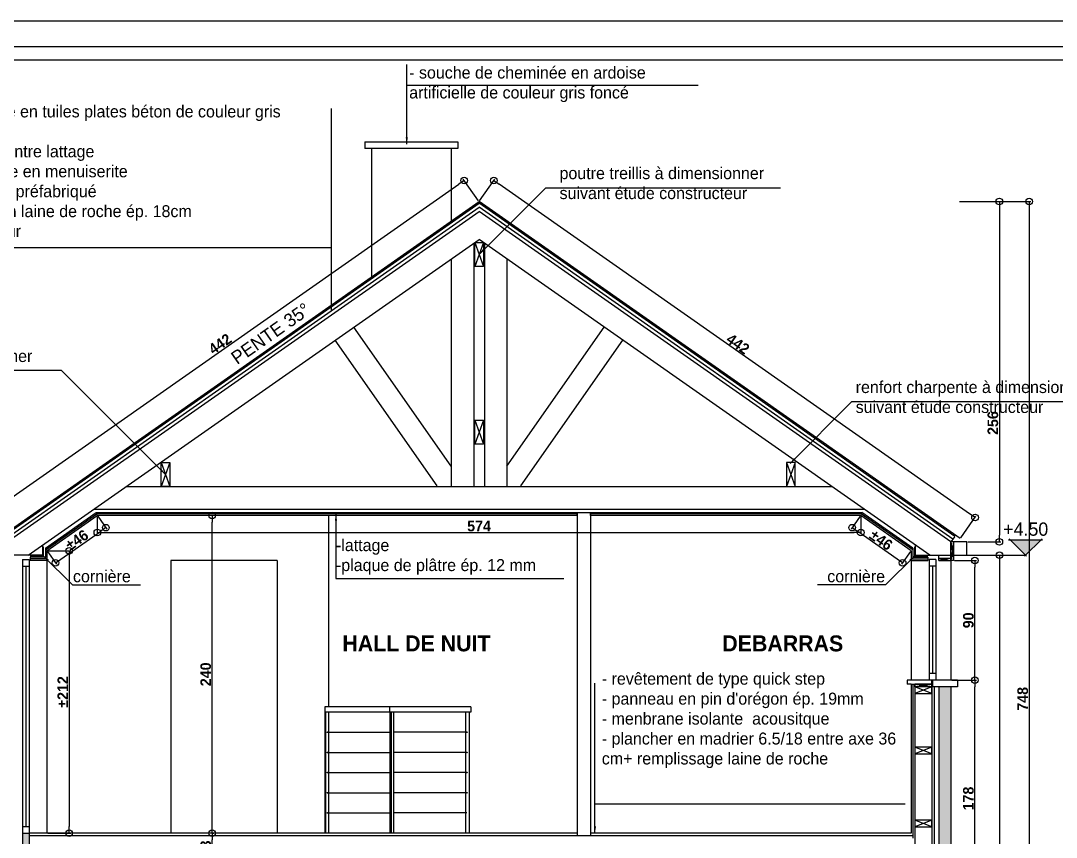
# Model space of a CAD drawing. Header units: millimetres. Extents: x -44462 to 306987, y -116160 to 12874.
# Drawn here: x -8213 to -7434, y -59129 to -58515 of the extents above; entities that cross this region are included whole.
import ezdxf
from ezdxf.enums import TextEntityAlignment as Align

# ---------------------------------------------------------------- set-up
doc = ezdxf.new("R2010")
doc.units = ezdxf.units.MM
doc.header["$PDMODE"] = 35
doc.header["$PDSIZE"] = 10
for name, color, linetype in [('BLANC', 7, 'Continuous'), ('chassis fen.portes', 1, 'Continuous'), ('COTES', 1, 'Continuous'), ('COULEUR 8', 8, 'Continuous'), ('CYAN', 4, 'Continuous'), ('JAUNE', 2, 'Continuous'), ('MAGENTA', 6, 'Continuous'), ('ROUGE', 1, 'Continuous'), ('TEXTE', 1, 'Continuous')]:
    doc.layers.add(name, color=color, linetype=linetype)
doc.styles.add('CENTURY GOTHIC', font='GOTHIC.TTF')
doc.styles.add('Century Gothic Gras', font='GOTHICB.TTF')
doc.styles.add('COMICS', font='comic.TTF', dxfattribs={"height": 10})
doc.dimstyles.new('1-50', dxfattribs={"dimtxt": 8, "dimasz": 5, "dimexe": 1.25, "dimexo": 0.625, "dimtad": 1, "dimdec": 0, "dimtxsty": 'Century Gothic Gras', "dimblk": 'ORIGIN', "dimcen": 5, "dimclrd": 8, "dimclre": 5, "dimclrt": 6, "dimadec": 0, "dimazin": 0, "dimtfac": 1, "dimtdec": 0, "dimtmove": 0, "dimatfit": 3, "dimfxl": 0, "dimarcsym": 0})

# ---------------------------------------------------------------- blocks, each defined once
blk = doc.blocks.new('_Origin')
at = {"color": 0, "linetype": 'Continuous', "lineweight": -2}
blk.add_line((0, 0), (-1, 0), dxfattribs=at)
blk.add_circle((0, 0), 0.5, dxfattribs=at)
blk = doc.blocks.new('*D517')
at = {"layer": 'COTES', "color": 5, "lineweight": -2}
for p, q in [((-7500.53, -58917.12), (-7475.34, -58917.12)), ((-7506.59, -59399.12), (-7475.34, -59399.12))]:
    blk.add_line(p, q, dxfattribs=at)
at = {"layer": 'COTES', "color": 8, "lineweight": -2}
blk.add_line((-7476.59, -58922.12), (-7476.59, -59394.12), dxfattribs=at)
at = {"layer": 'Defpoints', "color": 0}
for p in [(-7501.16, -58917.12), (-7543.16, -59399.12), (-7476.59, -59399.12)]:
    blk.add_point(p, dxfattribs=at)
at = {"layer": 'COTES', "color": 8, "lineweight": -2, "xscale": 5, "yscale": 5, "zscale": 5}
for p, rotation in [((-7476.59, -58917.12), 90), ((-7476.59, -59399.12), 270)]:
    blk.add_blockref('_Origin', p, dxfattribs=dict(at, rotation=rotation))
at = {"layer": 'COTES', "color": 6, "insert": (-7481.42, -59158.12), "char_height": 8, "attachment_point": 5, "rotation": 90, "style": 'Century Gothic Gras'}
blk.add_mtext('482', dxfattribs=at)
blk = doc.blocks.new('*D508')
at = {"layer": 'BLANC', "color": 5, "lineweight": -2}
for p, q in [((-8154.92, -58887.83), (-8148.18, -58897.45)), ((-8192.8, -58914.36), (-8186.06, -58923.98))]:
    blk.add_line(p, q, dxfattribs=at)
at = {"layer": 'BLANC', "color": 8, "lineweight": -2}
blk.add_line((-8182.69, -58920.09), (-8153, -58899.3), dxfattribs=at)
at = {"layer": 'Defpoints', "color": 0}
for p in [(-8155.28, -58887.32), (-8148.9, -58896.43), (-8193.16, -58913.85)]:
    blk.add_point(p, dxfattribs=at)
at = {"layer": 'BLANC', "color": 8, "lineweight": -2, "xscale": 5, "yscale": 5, "zscale": 5}
for p, rotation in [((-8148.9, -58896.43), 35.00000000000504), ((-8186.78, -58922.95), 215.000000000005)]:
    blk.add_blockref('_Origin', p, dxfattribs=dict(at, rotation=rotation))
at = {"layer": 'BLANC', "color": 6, "insert": (-8170.61, -58905.74), "char_height": 8, "attachment_point": 5, "rotation": 35, "style": 'Century Gothic Gras'}
blk.add_mtext('%%P46', dxfattribs=at)
blk = doc.blocks.new('*D518')
at = {"layer": 'BLANC', "color": 8, "lineweight": -2}
blk.add_line((-8237.18, -58885.96), (-7883.37, -58638.22), dxfattribs=at)
at = {"layer": 'BLANC', "color": 5, "lineweight": -2}
for p, q in [((-7868.52, -58650.71), (-7879.99, -58634.33)), ((-8230.52, -58904.19), (-8241.99, -58887.8))]:
    blk.add_line(p, q, dxfattribs=at)
at = {"layer": 'Defpoints', "color": 0}
for p in [(-7879.27, -58635.35), (-7868.16, -58651.22), (-8230.16, -58904.7)]:
    blk.add_point(p, dxfattribs=at)
at = {"layer": 'BLANC', "color": 8, "lineweight": -2, "xscale": 5, "yscale": 5, "zscale": 5}
for p, rotation in [((-7879.27, -58635.35), 35.00000000000061), ((-8241.27, -58888.83), 215.0000000000007)]:
    blk.add_blockref('_Origin', p, dxfattribs=dict(at, rotation=rotation))
at = {"layer": 'BLANC', "color": 6, "insert": (-8062.98, -58758.22), "char_height": 8, "attachment_point": 5, "rotation": 35, "style": 'Century Gothic Gras'}
blk.add_mtext('442', dxfattribs=at)
blk = doc.blocks.new('niveau_élévation_gauche')
blk.add_hatch(color=256).paths.add_polyline_path([(-55.55, 11.41), (-44.13, 0), (-32.72, 11.41)])
for p, q in [((-56.96, 11.41), (-31.3, 11.41)), ((-56.55, 12.41), (-43.43, -0.71)), ((-31.72, 12.41), (-44.84, -0.71)), ((0, 0), (-44.13, 0))]:
    blk.add_line(p, q)
at = {"style": 'COMICS'}
blk.add_attdef('NIVEAU', text='', height=10, dxfattribs=at).set_placement((-44.08, 14.6), align=Align.CENTER)
blk = doc.blocks.new('*D510')
at = {"layer": 'BLANC', "color": 5, "lineweight": -2}
for p, q in [((-7581.4, -58887.83), (-7588.13, -58897.45)), ((-7543.52, -58914.36), (-7550.25, -58923.97))]:
    blk.add_line(p, q, dxfattribs=at)
at = {"layer": 'BLANC', "color": 8, "lineweight": -2}
blk.add_line((-7553.63, -58920.08), (-7583.32, -58899.29), dxfattribs=at)
at = {"layer": 'Defpoints', "color": 0}
for p in [(-7581.04, -58887.32), (-7587.42, -58896.43), (-7543.16, -58913.85)]:
    blk.add_point(p, dxfattribs=at)
at = {"layer": 'BLANC', "color": 8, "lineweight": -2, "xscale": 5, "yscale": 5, "zscale": 5}
for p, rotation in [((-7587.42, -58896.43), 145.0000000000034), ((-7549.53, -58922.95), 325.0000000000034)]:
    blk.add_blockref('_Origin', p, dxfattribs=dict(at, rotation=rotation))
at = {"layer": 'BLANC', "color": 6, "insert": (-7565.71, -58905.73), "char_height": 8, "attachment_point": 5, "rotation": 325, "style": 'Century Gothic Gras'}
blk.add_mtext('%%P46', dxfattribs=at)
blk = doc.blocks.new('*D519')
at = {"layer": 'COTES', "color": 5, "lineweight": -2}
for p, q in [((-7510.53, -58921.12), (-7493.93, -58921.12)), ((-7512.53, -59011.12), (-7493.93, -59011.12))]:
    blk.add_line(p, q, dxfattribs=at)
at = {"layer": 'COTES', "color": 8, "lineweight": -2}
blk.add_line((-7495.18, -59006.12), (-7495.18, -58926.12), dxfattribs=at)
at = {"layer": 'Defpoints', "color": 0}
for p in [(-7511.16, -58921.12), (-7495.18, -58921.12), (-7513.16, -59011.12)]:
    blk.add_point(p, dxfattribs=at)
at = {"layer": 'COTES', "color": 8, "lineweight": -2, "xscale": 5, "yscale": 5, "zscale": 5}
for p, rotation in [((-7495.18, -58921.12), 90), ((-7495.18, -59011.12), 270)]:
    blk.add_blockref('_Origin', p, dxfattribs=dict(at, rotation=rotation))
at = {"layer": 'COTES', "color": 6, "insert": (-7500.01, -58966.12), "char_height": 8, "attachment_point": 5, "rotation": 90, "style": 'Century Gothic Gras'}
blk.add_mtext('90', dxfattribs=at)
blk = doc.blocks.new('*D520')
at = {"layer": 'BLANC', "color": 5, "lineweight": -2}
for p, q in [((-7867.8, -58650.71), (-7856.33, -58634.33)), ((-7505.8, -58904.19), (-7494.33, -58887.8))]:
    blk.add_line(p, q, dxfattribs=at)
at = {"layer": 'BLANC', "color": 8, "lineweight": -2}
blk.add_line((-7499.14, -58885.96), (-7852.95, -58638.22), dxfattribs=at)
at = {"layer": 'Defpoints', "color": 0}
for p in [(-7857.05, -58635.35), (-7868.16, -58651.22), (-7506.16, -58904.7)]:
    blk.add_point(p, dxfattribs=at)
at = {"layer": 'BLANC', "color": 8, "lineweight": -2, "xscale": 5, "yscale": 5, "zscale": 5}
for p, rotation in [((-7857.05, -58635.35), 144.9999999999991), ((-7495.05, -58888.83), 324.9999999999991)]:
    blk.add_blockref('_Origin', p, dxfattribs=dict(at, rotation=rotation))
at = {"layer": 'BLANC', "color": 6, "insert": (-7673.34, -58758.22), "char_height": 8, "attachment_point": 5, "rotation": 325, "style": 'Century Gothic Gras'}
blk.add_mtext('442', dxfattribs=at)
blk = doc.blocks.new('*D521')
at = {"layer": 'COULEUR 8', "color": 5, "lineweight": -2}
for p, q in [((-8192.53, -58913.85), (-8175.28, -58913.85)), ((-8192.53, -59126.12), (-8175.28, -59126.12))]:
    blk.add_line(p, q, dxfattribs=at)
at = {"layer": 'COULEUR 8', "color": 8, "lineweight": -2}
blk.add_line((-8176.53, -58918.85), (-8176.53, -59121.12), dxfattribs=at)
at = {"layer": 'Defpoints', "color": 0}
for p in [(-8193.16, -58913.85), (-8193.16, -59126.12), (-8176.53, -59126.12)]:
    blk.add_point(p, dxfattribs=at)
at = {"layer": 'COULEUR 8', "color": 8, "lineweight": -2, "xscale": 5, "yscale": 5, "zscale": 5}
for p, rotation in [((-8176.53, -58913.85), 90), ((-8176.53, -59126.12), 270)]:
    blk.add_blockref('_Origin', p, dxfattribs=dict(at, rotation=rotation))
at = {"layer": 'COULEUR 8', "color": 6, "insert": (-8181.25, -59019.98), "char_height": 8, "attachment_point": 5, "rotation": 90, "style": 'Century Gothic Gras'}
blk.add_mtext('%%P212', dxfattribs=at)
blk = doc.blocks.new('*D523')
at = {"layer": 'COULEUR 8', "color": 5, "lineweight": -2}
for p, q in [((-7507.53, -59011.12), (-7493.93, -59011.12)), ((-7512.53, -59189.12), (-7493.93, -59189.12))]:
    blk.add_line(p, q, dxfattribs=at)
at = {"layer": 'COULEUR 8', "color": 8, "lineweight": -2}
blk.add_line((-7495.18, -59184.12), (-7495.18, -59016.12), dxfattribs=at)
at = {"layer": 'Defpoints', "color": 0}
for p in [(-7508.16, -59011.12), (-7495.18, -59011.12), (-7513.16, -59189.12)]:
    blk.add_point(p, dxfattribs=at)
at = {"layer": 'COULEUR 8', "color": 8, "lineweight": -2, "xscale": 5, "yscale": 5, "zscale": 5}
for p, rotation in [((-7495.18, -59011.12), 90), ((-7495.18, -59189.12), 270)]:
    blk.add_blockref('_Origin', p, dxfattribs=dict(at, rotation=rotation))
at = {"layer": 'COULEUR 8', "color": 6, "insert": (-7500.01, -59100.12), "char_height": 8, "attachment_point": 5, "rotation": 90, "style": 'Century Gothic Gras'}
blk.add_mtext('178', dxfattribs=at)
blk = doc.blocks.new('*D511')
at = {"layer": 'COULEUR 8', "color": 5, "lineweight": -2}
for p, q in [((-8155.28, -58887.95), (-8155.28, -58901.35)), ((-7581.04, -58887.95), (-7581.04, -58901.35))]:
    blk.add_line(p, q, dxfattribs=at)
at = {"layer": 'COULEUR 8', "color": 8, "lineweight": -2}
blk.add_line((-8150.28, -58900.1), (-7586.04, -58900.1), dxfattribs=at)
at = {"layer": 'Defpoints', "color": 0}
for p in [(-8155.28, -58887.32), (-7581.04, -58887.32), (-7581.04, -58900.1)]:
    blk.add_point(p, dxfattribs=at)
at = {"layer": 'COULEUR 8', "color": 8, "lineweight": -2, "xscale": 5, "yscale": 5, "zscale": 5, "rotation": 180}
blk.add_blockref('_Origin', (-8155.28, -58900.1), dxfattribs=at)
at = {"layer": 'COULEUR 8', "color": 8, "lineweight": -2, "xscale": 5, "yscale": 5, "zscale": 5}
blk.add_blockref('_Origin', (-7581.04, -58900.1), dxfattribs=at)
at = {"layer": 'COULEUR 8', "color": 6, "insert": (-7868.16, -58895.27), "char_height": 8, "attachment_point": 5, "style": 'Century Gothic Gras'}
blk.add_mtext('574', dxfattribs=at)
blk = doc.blocks.new('*D512')
at = {"layer": 'COULEUR 8', "color": 5, "lineweight": -2}
for p, q in [((-8068.91, -59126.12), (-8067.66, -59126.12)), ((-8052.15, -59149.12), (-8070.16, -59149.12))]:
    blk.add_line(p, q, dxfattribs=at)
at = {"layer": 'COULEUR 8', "color": 8, "lineweight": -2}
blk.add_line((-8068.91, -59144.12), (-8068.91, -59131.12), dxfattribs=at)
at = {"layer": 'Defpoints', "color": 0}
for p in [(-8068.91, -59126.12), (-8068.91, -59126.12), (-8051.52, -59149.12)]:
    blk.add_point(p, dxfattribs=at)
at = {"layer": 'COULEUR 8', "color": 8, "lineweight": -2, "xscale": 5, "yscale": 5, "zscale": 5}
for p, rotation in [((-8068.91, -59126.12), 90), ((-8068.91, -59149.12), 270)]:
    blk.add_blockref('_Origin', p, dxfattribs=dict(at, rotation=rotation))
at = {"layer": 'COULEUR 8', "color": 6, "insert": (-8073.73, -59137.62), "char_height": 8, "attachment_point": 5, "rotation": 90, "style": 'Century Gothic Gras'}
blk.add_mtext('23', dxfattribs=at)
blk = doc.blocks.new('*D513')
at = {"layer": 'COULEUR 8', "color": 5, "lineweight": -2}
for p, q in [((-8068.91, -58887.32), (-8070.16, -58887.32)), ((-8068.91, -59126.12), (-8067.66, -59126.12))]:
    blk.add_line(p, q, dxfattribs=at)
at = {"layer": 'COULEUR 8', "color": 8, "lineweight": -2}
blk.add_line((-8068.91, -59121.12), (-8068.91, -58892.32), dxfattribs=at)
at = {"layer": 'Defpoints', "color": 0}
for p in [(-8068.91, -58887.32), (-8068.91, -58887.32), (-8068.91, -59126.12)]:
    blk.add_point(p, dxfattribs=at)
at = {"layer": 'COULEUR 8', "color": 8, "lineweight": -2, "xscale": 5, "yscale": 5, "zscale": 5}
for p, rotation in [((-8068.91, -58887.32), 90), ((-8068.91, -59126.12), 270)]:
    blk.add_blockref('_Origin', p, dxfattribs=dict(at, rotation=rotation))
at = {"layer": 'COULEUR 8', "color": 6, "insert": (-8073.73, -59006.72), "char_height": 8, "attachment_point": 5, "rotation": 90, "style": 'Century Gothic Gras'}
blk.add_mtext('240', dxfattribs=at)
blk = doc.blocks.new('*D514')
at = {"layer": 'COULEUR 8', "color": 5, "lineweight": -2}
for p, q in [((-7506.77, -58651.22), (-7475.52, -58651.22)), ((-7500.53, -58907.12), (-7475.52, -58907.12))]:
    blk.add_line(p, q, dxfattribs=at)
at = {"layer": 'COULEUR 8', "color": 8, "lineweight": -2}
blk.add_line((-7476.77, -58656.22), (-7476.77, -58902.12), dxfattribs=at)
at = {"layer": 'Defpoints', "color": 0}
for p in [(-7868.16, -58651.22), (-7501.16, -58907.12), (-7476.77, -58907.12)]:
    blk.add_point(p, dxfattribs=at)
at = {"layer": 'COULEUR 8', "color": 8, "lineweight": -2, "xscale": 5, "yscale": 5, "zscale": 5}
for p, rotation in [((-7476.77, -58651.22), 90), ((-7476.77, -58907.12), 270)]:
    blk.add_blockref('_Origin', p, dxfattribs=dict(at, rotation=rotation))
at = {"layer": 'COULEUR 8', "color": 6, "insert": (-7481.6, -58817.76), "char_height": 8, "attachment_point": 5, "rotation": 90, "style": 'Century Gothic Gras'}
blk.add_mtext('256', dxfattribs=at)
blk = doc.blocks.new('*D525')
at = {"layer": 'Defpoints', "color": 0}
for p in [(-7868.16, -58651.22), (-7798.46, -59399.12), (-7454.37, -59399.12)]:
    blk.add_point(p, dxfattribs=at)
at = {"layer": 'JAUNE', "color": 5, "lineweight": -2}
for p, q in [((-7484.37, -58651.22), (-7453.12, -58651.22)), ((-7484.37, -59399.12), (-7453.12, -59399.12))]:
    blk.add_line(p, q, dxfattribs=at)
at = {"layer": 'JAUNE', "color": 8, "lineweight": -2}
blk.add_line((-7454.37, -58656.22), (-7454.37, -59394.12), dxfattribs=at)
at = {"layer": 'JAUNE', "color": 8, "lineweight": -2, "xscale": 5, "yscale": 5, "zscale": 5}
for p, rotation in [((-7454.37, -58651.22), 90), ((-7454.37, -59399.12), 270)]:
    blk.add_blockref('_Origin', p, dxfattribs=dict(at, rotation=rotation))
at = {"layer": 'JAUNE', "color": 6, "insert": (-7459.2, -59025.17), "char_height": 8, "attachment_point": 5, "rotation": 90, "style": 'Century Gothic Gras'}
blk.add_mtext('748', dxfattribs=at)
blk = doc.blocks.new('PETIT CARTOUCHE_HOR')
at = {"color": 1}
blk.add_line((-2100, 1485), (0, 1485), dxfattribs=at)
at = {"layer": 'chassis fen.portes', "color": 2, "linetype": 'Continuous'}
blk.add_line((-2081.31, 1465.65), (-20.52, 1465.65), dxfattribs=at)
at = {"layer": 'chassis fen.portes', "color": 5, "linetype": 'Continuous'}
blk.add_line((-2071.31, 1455.65), (-30.52, 1455.65), dxfattribs=at)
at = {"style": 'CENTURY GOTHIC'}
for tag, p, height in [('DATE', (-210.16, 171.36), 20), ('DOSSIERN°', (-210.16, 111.51), 20), ('COMMENTAIRE', (-210.16, 95.35), 12), ('COMMENTAIRESUITE', (-210.16, 79.7), 12), ('FEUILLEN°', (-221.99, 32.69), 20), ('TOTALFEUILLES', (-181.65, 32.69), 20), ('ÉCH.', (-103.23, 32.69), 12)]:
    blk.add_attdef(tag, p, '', height=height, dxfattribs=at)

msp = doc.modelspace()

# ---------------------------------------------------------------- hatches: boundary and pattern name
msp.add_hatch(color=254).paths.add_polyline_path([(-7513.16, -59016.18), (-7522.16, -59016.18), (-7522.16, -59189.12), (-7513.16, -59189.12)])
at = {"layer": 'COULEUR 8'}
msp.add_hatch(color=253, dxfattribs=at).paths.add_polyline_path([(-8206.66, -59126.12), (-8211.66, -59126.12), (-8211.66, -59189.12), (-8206.66, -59189.12)])

# ---------------------------------------------------------------- linework, layer by layer
at = {"color": 254}
msp.add_line((-7522.16, -59016.18), (-7522.16, -59189.12), dxfattribs=at)
at = {"layer": 'BLANC', "color": 8}
for p, q in [((-7922.52, -58563.65), (-7922.52, -58548.18)), ((-7979.06, -58698.24), (-7979.06, -58581.13)), ((-7780.96, -59104.14), (-7780.96, -59013.31))]:
    msp.add_line(p, q, dxfattribs=at)
at = {"layer": 'BLANC'}
for p, q in [((-8230.16, -58904.7), (-7868.16, -58651.22)), ((-7506.16, -58904.7), (-7868.16, -58651.22)), ((-8193.16, -58913.85), (-8155.28, -58887.32)), ((-7794.37, -58887.32), (-8155.28, -58887.32)), ((-7794.37, -58884.92), (-7794.37, -59128.02)), ((-7784.37, -58884.92), (-7784.37, -59128.02)), ((-7581.04, -58887.32), (-7784.37, -58887.32)), ((-7543.16, -58913.85), (-7581.04, -58887.32)), ((-8195.86, -58918.14), (-8195.86, -58910.8)), ((-8193.16, -58913.85), (-8193.16, -58921.04)), ((-7543.16, -58913.85), (-7543.16, -58921.04)), ((-7540.46, -58918.14), (-7540.46, -58910.8)), ((-7511.16, -58907.12), (-7511.16, -58921.12)), ((-7501.16, -58917.12), (-7501.16, -58907.12)), ((-8195.86, -58918.14), (-8205.86, -58918.14)), ((-8193.16, -58921.04), (-8205.86, -58921.04)), ((-7543.16, -58921.04), (-7530.46, -58921.04)), ((-7540.46, -58918.14), (-7530.46, -58918.14)), ((-7522.16, -58921.12), (-7522.16, -58919.32)), ((-7522.16, -58921.12), (-7513.16, -58921.12)), ((-7511.16, -58921.12), (-7513.16, -58921.12)), ((-7511.16, -58917.12), (-7501.16, -58917.12)), ((-7508.16, -59011.12), (-7546.16, -59011.12)), ((-7546.16, -59011.12), (-7546.16, -59014.12)), ((-7543.16, -59014.12), (-7546.16, -59014.12)), ((-7543.16, -59014.12), (-7543.16, -59126.12)), ((-7508.16, -59011.12), (-7508.16, -59016.18)), ((-7513.16, -59016.18), (-7513.16, -59189.12)), ((-7508.16, -59016.18), (-7513.16, -59016.18)), ((-7794.37, -59126.12), (-8206.66, -59126.12)), ((-7543.16, -59126.12), (-7784.37, -59126.12))]:
    msp.add_line(p, q, dxfattribs=at)
at = {"layer": 'COULEUR 8'}
for p, q in [((-8226.03, -58903.03), (-7868.16, -58652.44)), ((-8224.59, -58905.07), (-7868.16, -58655.5)), ((-7510.29, -58903.03), (-7868.16, -58652.44)), ((-7511.73, -58905.07), (-7868.16, -58655.5)), ((-8223.16, -58907.12), (-7868.16, -58658.55)), ((-7513.16, -58907.12), (-7868.16, -58658.55)), ((-8207.28, -58917.14), (-7868.16, -58679.69)), ((-7529.03, -58917.14), (-7868.16, -58679.69)), ((-7872.16, -58682.49), (-7872.16, -58865.52)), ((-7864.91, -58681.96), (-7871.41, -58699.96)), ((-7871.41, -58681.96), (-7864.91, -58699.96)), ((-7864.16, -58682.49), (-7864.16, -58865.52)), ((-7889.16, -58694.39), (-7889.16, -58865.52)), ((-7847.16, -58694.39), (-7847.16, -58865.52)), ((-7889.16, -58850.22), (-7962.37, -58745.66)), ((-7847.16, -58850.22), (-7773.94, -58745.66)), ((-7899.54, -58865.04), (-7976.3, -58755.41)), ((-7836.78, -58865.04), (-7760.02, -58755.41)), ((-7864.91, -58815.52), (-7871.41, -58833.52)), ((-7871.41, -58815.52), (-7864.91, -58833.52)), ((-8100.69, -58847.52), (-8107.19, -58865.52)), ((-8107.19, -58847.52), (-8100.69, -58865.52)), ((-7636.83, -58847.52), (-7630.33, -58865.52)), ((-7630.33, -58847.52), (-7636.83, -58865.52)), ((-8133.56, -58865.52), (-7602.76, -58865.52)), ((-8157.84, -58882.52), (-7578.48, -58882.52)), ((-8194.36, -58911.76), (-8156.03, -58884.92)), ((-8194.36, -58913.22), (-8155.66, -58886.12)), ((-8156.03, -58884.92), (-7580.28, -58884.92)), ((-7794.37, -58886.12), (-8155.66, -58886.12)), ((-7981.12, -59031.12), (-7981.12, -58887.32)), ((-7794.37, -58887.32), (-7794.37, -58884.92)), ((-7784.37, -58887.32), (-7784.37, -58884.92)), ((-7580.66, -58886.12), (-7784.37, -58886.12)), ((-7541.96, -58913.22), (-7580.66, -58886.12)), ((-7541.96, -58911.76), (-7580.28, -58884.92)), ((-7510.29, -58903.03), (-7513.16, -58907.12)), ((-8196.37, -58917.14), (-8196.37, -58909.5)), ((-8194.36, -58911.76), (-8194.36, -58918.64)), ((-7541.96, -58911.76), (-7541.96, -58918.64)), ((-7539.95, -58917.14), (-7539.95, -58909.5)), ((-7513.16, -58921.12), (-7513.16, -58907.12)), ((-7511.16, -58907.12), (-7513.16, -58921.12)), ((-7513.16, -58907.12), (-7511.16, -58921.12)), ((-8196.37, -58917.14), (-8223.16, -58917.14)), ((-8194.36, -58918.64), (-8205.86, -58918.64)), ((-8205.86, -58918.64), (-8205.86, -58921.04)), ((-8193.16, -58919.84), (-8205.86, -58919.84)), ((-8099.93, -58921.12), (-8099.93, -59126.12)), ((-8019.93, -58921.12), (-8099.93, -58921.12)), ((-8019.93, -58921.12), (-8019.93, -59126.12)), ((-7543.16, -58919.84), (-7530.46, -58919.84)), ((-7541.96, -58918.64), (-7530.46, -58918.64)), ((-7539.95, -58917.14), (-7513.16, -58917.14)), ((-7530.46, -58918.64), (-7530.46, -58921.04)), ((-7522.16, -58919.32), (-7522.16, -58917.14)), ((-7522.16, -58919.32), (-7513.16, -58919.32)), ((-7513.16, -58919.32), (-7522.16, -58921.12)), ((-7522.16, -58919.32), (-7513.16, -58921.12)), ((-7543.16, -59014.12), (-7527.46, -59014.12)), ((-7541.96, -59014.12), (-7541.96, -59129.92)), ((-7527.46, -59016.18), (-7540.46, -59014.12)), ((-7527.46, -59014.12), (-7540.46, -59016.18)), ((-7540.46, -59014.12), (-7540.46, -59181.42)), ((-7527.46, -59014.12), (-7527.46, -59011.12)), ((-7527.46, -59014.12), (-7527.46, -59182.92)), ((-7527.16, -59011.12), (-7527.16, -59016.18)), ((-7527.46, -59016.18), (-7540.46, -59021.18)), ((-7527.46, -59021.18), (-7540.46, -59016.18)), ((-7513.16, -59016.18), (-7527.16, -59016.18)), ((-7525.88, -59016.18), (-7525.88, -59184.12)), ((-7983.65, -59035.12), (-7983.65, -59126.12)), ((-7982.12, -59050.29), (-7935.34, -59050.29)), ((-7877.32, -59050.29), (-7932.6, -59050.29)), ((-7527.46, -59061.42), (-7540.46, -59066.42)), ((-7527.46, -59066.42), (-7540.46, -59061.42)), ((-7982.12, -59065.45), (-7935.34, -59065.45)), ((-7877.32, -59065.45), (-7932.6, -59065.45)), ((-7982.12, -59080.62), (-7935.34, -59080.62)), ((-7877.32, -59080.62), (-7932.6, -59080.62)), ((-7982.12, -59095.79), (-7935.34, -59095.79)), ((-7877.32, -59095.79), (-7932.6, -59095.79)), ((-7982.12, -59110.95), (-7935.34, -59110.95)), ((-7877.32, -59110.95), (-7932.6, -59110.95)), ((-7527.46, -59116.42), (-7540.46, -59121.42)), ((-7527.46, -59121.42), (-7540.46, -59116.42)), ((-8206.66, -59128.02), (-7541.96, -59128.02))]:
    msp.add_line(p, q, dxfattribs=at)
for centre in [(-7982.12, -59050.29), (-7877.32, -59050.29), (-7982.12, -59065.45), (-7877.32, -59065.45), (-7982.12, -59080.62), (-7877.32, -59080.62), (-7982.12, -59095.79), (-7877.32, -59095.79), (-7982.12, -59110.95)]:
    msp.add_circle(centre, 0.24, dxfattribs=at)
at = {"layer": 'CYAN'}
for p, q in [((-8209.16, -58925.42), (-8209.16, -59121.12)), ((-7527.16, -58925.42), (-7527.16, -59006.12))]:
    msp.add_line(p, q, dxfattribs=at)
at = {"layer": 'JAUNE'}
for p, q in [((-8211.66, -58920.42), (-8211.66, -59399.12)), ((-8211.66, -58920.42), (-8206.66, -58920.42)), ((-8206.66, -58920.42), (-8206.66, -59399.12)), ((-7524.66, -58920.42), (-7529.66, -58920.42)), ((-7529.66, -58920.42), (-7529.66, -59011.12)), ((-7524.66, -58920.42), (-7524.66, -59011.12)), ((-8211.66, -58925.42), (-8206.66, -58925.42)), ((-7524.66, -58925.42), (-7529.66, -58925.42)), ((-7524.66, -59006.12), (-7529.66, -59006.12)), ((-8211.66, -59121.12), (-8206.66, -59121.12)), ((-8211.66, -59126.12), (-8206.66, -59126.12))]:
    msp.add_line(p, q, dxfattribs=at)
at = {"layer": 'MAGENTA'}
for p, q in [((-7527.46, -59014.12), (-7540.46, -59014.12)), ((-7540.46, -59016.18), (-7540.46, -59014.12)), ((-7527.46, -59016.18), (-7527.46, -59014.12))]:
    msp.add_line(p, q, dxfattribs=at)
for points in [[(-7864.91, -58699.96), (-7871.41, -58699.96), (-7871.41, -58681.96), (-7864.91, -58681.96)], [(-7864.91, -58833.52), (-7871.41, -58833.52), (-7871.41, -58815.52), (-7864.91, -58815.52)], [(-8100.69, -58865.52), (-8107.19, -58865.52), (-8107.19, -58847.52), (-8100.69, -58847.52)], [(-7636.83, -58865.52), (-7630.33, -58865.52), (-7630.33, -58847.52), (-7636.83, -58847.52)], [(-7540.46, -59016.18), (-7540.46, -59021.18), (-7527.46, -59021.18), (-7527.46, -59016.18)], [(-7540.46, -59061.42), (-7540.46, -59066.42), (-7527.46, -59066.42), (-7527.46, -59061.42)], [(-7540.46, -59116.42), (-7540.46, -59121.42), (-7527.46, -59121.42), (-7527.46, -59116.42)]]:
    msp.add_lwpolyline(points, close=True, dxfattribs=at)
at = {"layer": 'ROUGE'}
for p, q in [((-7954.16, -58606.22), (-7884.16, -58606.22)), ((-7954.16, -58606.22), (-7954.16, -58611.22)), ((-7884.16, -58606.22), (-7884.16, -58611.22)), ((-7884.16, -58611.22), (-7954.16, -58611.22)), ((-7949.16, -58611.22), (-7949.16, -58707.94)), ((-7889.16, -58611.22), (-7889.16, -58665.93)), ((-7501.16, -58907.12), (-7513.16, -58907.12)), ((-7501.16, -58907.12), (-7513.16, -58907.12)), ((-7501.16, -58907.12), (-7513.16, -58907.12)), ((-7511.16, -58907.12), (-7511.16, -58921.12)), ((-8193.16, -58919.84), (-8193.16, -59126.12)), ((-7543.16, -58919.84), (-7543.16, -59011.12)), ((-7511.16, -58921.12), (-7513.16, -58921.12)), ((-7513.16, -58921.12), (-7513.16, -59011.12)), ((-7984.12, -59031.12), (-7984.12, -59126.12)), ((-7874.37, -59031.12), (-7984.12, -59031.12)), ((-7874.37, -59035.12), (-7984.12, -59035.12)), ((-7981.12, -59126.12), (-7981.12, -59035.12)), ((-7935.51, -59031.12), (-7935.51, -59035.12)), ((-7935.34, -59035.12), (-7935.34, -59126.12)), ((-7934.19, -59035.12), (-7934.19, -59126.12)), ((-7932.6, -59035.12), (-7932.6, -59126.12)), ((-7878.29, -59035.12), (-7878.29, -59126.12)), ((-7875.68, -59035.12), (-7875.68, -59126.12)), ((-7874.37, -59031.12), (-7874.37, -59035.12))]:
    msp.add_line(p, q, dxfattribs=at)

# ---------------------------------------------------------------- block references
at = {"color": 1}
msp.add_blockref('PETIT CARTOUCHE_HOR', (-6817.24, -60000.2), dxfattribs=at)
at = {"layer": 'ROUGE'}
ref = msp.add_blockref('niveau_élévation_gauche', (-7501.16, -58917.12), dxfattribs=dict(at, xscale=-1))
ref.add_attrib('NIVEAU', '+4.50', dxfattribs={"layer": '0', "height": 10, "style": 'COMICS'}).set_placement((-7456.92, -58902.53), align=Align.CENTER)

# ---------------------------------------------------------------- texts
at = {"layer": 'ROUGE', "color": 1, "style": 'CENTURY GOTHIC'}
msp.add_text('PENTE 35°', height=10, rotation=35, dxfattribs=at).set_placement((-8050.13, -58774.16))
at = {"layer": 'TEXTE', "char_height": 9, "style": 'CENTURY GOTHIC'}
for s, insert, width, attachment_point in [('- souche de cheminée en ardoise \\Partificielle de couleur gris foncé', (-7920.69, -58549.67), 217.3332, 1), ('- couverture en tuiles plates béton de couleur gris \\P  antrhacite\\P- lattage+contre lattage\\P-sous toiture en menuiserite\\P- charpente préfabriqué\\P-isolation en laine de roche ép. 18cm\\P-pare vapeur', (-8280.94, -58578.91), 353.1018, 1), ('poutre treillis à dimensionner\\Psuivant étude constructeur', (-7807.59, -58625.34), 325.0614, 1), ('renfort charpente à dimensionner\\Psuivant étude constructeur', (-8381.43, -58762.86), 325.0614, 1), ('renfort charpente à dimensionner\\Psuivant étude constructeur', (-7584.82, -58786.19), 325.0614, 1), ('-lattage\\P-plaque de plâtre ép. 12 mm \\P ', (-7975.77, -58905.08), 183.9472, 1), ('cornière', (-8173.59, -58928.48), 56.2998, 1), ('cornière', (-7562.73, -58928.48), 56.2998, 3), ("- revêtement de type quick step\\P- panneau en pin d'orégon ép. 19mm\\P- menbrane isolante  acousitque \\P- plancher en madrier 6.5/18 entre axe 36 cm+ remplissage laine de roche", (-7775.8, -59005.5), 226.9254, 1)]:
    msp.add_mtext(s, dxfattribs=dict(at, insert=insert, width=width, attachment_point=attachment_point))
at = {"layer": 'TEXTE', "color": 6, "char_height": 10, "width": 193.0435, "attachment_point": 5, "style": 'CENTURY GOTHIC'}
for s, insert in [('{\\fCentury Gothic|b1|i0|c0|p34;\\H1.2x;\\C3;HALL DE NUIT}', (-7915.24, -58983.53)), ('{\\fCentury Gothic|b1|i0|c0|p34;\\H1.2x;\\C3;DEBARRAS}', (-7639.68, -58983.53))]:
    msp.add_mtext(s, dxfattribs=dict(at, insert=insert))

# ---------------------------------------------------------------- dimensions: what is measured, and where the dimension line sits
at = {"layer": 'BLANC'}
for p1, distance, picture, middle in [((-8230.16, -58904.7), 19.37, '*D518', (-8062.98, -58758.22)), ((-7506.16, -58904.7), -19.37, '*D520', (-7673.34, -58758.22))]:
    dim = msp.add_aligned_dim(p1=p1, p2=(-7868.16, -58651.22), distance=distance, dimstyle='1-50', dxfattribs=at)
    dim.commit()
    dim.dimension.update_dxf_attribs({"geometry": picture, "text_midpoint": middle})
for p1, p2, distance, picture, middle in [((-8193.16, -58913.85), (-8155.28, -58887.32), -11.12, '*D508', (-8170.61, -58905.74)), ((-7543.16, -58913.85), (-7581.04, -58887.32), 11.11, '*D510', (-7565.71, -58905.73))]:
    dim = msp.add_aligned_dim(p1=p1, p2=p2, distance=distance, text='%%P<>', dimstyle='1-50', dxfattribs=at)
    dim.commit()
    dim.dimension.update_dxf_attribs({"geometry": picture, "text_midpoint": middle})
at = {"layer": 'COTES'}
dim = msp.add_linear_dim(base=(-7476.59, -59399.12), p1=(-7501.16, -58917.12), p2=(-7543.16, -59399.12), angle=90, dimstyle='1-50', dxfattribs=at)
dim.commit()
dim.dimension.update_dxf_attribs({"geometry": '*D517', "text_midpoint": (-7481.42, -59158.12)})
dim = msp.add_linear_dim(base=(-7495.18, -58921.12), p1=(-7513.16, -59011.12), p2=(-7511.16, -58921.12), angle=90, dimstyle='1-50', override={"dimtmove": 1}, dxfattribs=at)
dim.commit()
dim.dimension.update_dxf_attribs({"geometry": '*D519', "text_midpoint": (-7500.01, -58966.12)})
at = {"layer": 'COULEUR 8'}
dim = msp.add_linear_dim(base=(-7476.77, -58907.12), p1=(-7868.16, -58651.22), p2=(-7501.16, -58907.12), angle=90, dimstyle='1-50', dxfattribs=at)
dim.commit()
dim.dimension.update_dxf_attribs({"geometry": '*D514', "text_midpoint": (-7476.77, -58817.76), "dimtype": 160})
dim = msp.add_linear_dim(base=(-7581.04, -58900.1), p1=(-8155.28, -58887.32), p2=(-7581.04, -58887.32), dimstyle='1-50', dxfattribs=at)
dim.commit()
dim.dimension.update_dxf_attribs({"geometry": '*D511', "text_midpoint": (-7868.16, -58895.27)})
dim = msp.add_linear_dim(base=(-8068.91, -58887.32), p1=(-8068.91, -59126.12), p2=(-8068.91, -58887.32), angle=90, text='240', dimstyle='1-50', override={"dimtmove": 1}, dxfattribs=at)
dim.commit()
dim.dimension.update_dxf_attribs({"geometry": '*D513', "text_midpoint": (-8073.73, -59006.72)})
dim = msp.add_linear_dim(base=(-8176.53, -59126.12), p1=(-8193.16, -58913.85), p2=(-8193.16, -59126.12), angle=90, text='%%P<>', dimstyle='1-50', dxfattribs=at)
dim.commit()
dim.dimension.update_dxf_attribs({"geometry": '*D521', "text_midpoint": (-8181.25, -59019.98)})
for base, p1, p2, picture, middle in [((-7495.18, -59011.12), (-7513.16, -59189.12), (-7508.16, -59011.12), '*D523', (-7500.01, -59100.12)), ((-8068.91, -59126.12), (-8051.52, -59149.12), (-8068.91, -59126.12), '*D512', (-8073.73, -59137.62))]:
    dim = msp.add_linear_dim(base=base, p1=p1, p2=p2, angle=90, dimstyle='1-50', override={"dimtmove": 1}, dxfattribs=at)
    dim.commit()
    dim.dimension.update_dxf_attribs({"geometry": picture, "text_midpoint": middle})
at = {"layer": 'JAUNE'}
dim = msp.add_linear_dim(base=(-7454.37, -59399.12), p1=(-7868.16, -58651.22), p2=(-7798.46, -59399.12), angle=90, dimstyle='1-50', dxfattribs=at)
dim.commit()
dim.dimension.update_dxf_attribs({"geometry": '*D525', "text_midpoint": (-7459.2, -59025.17)})

# ---------------------------------------------------------------- leaders
at = {"layer": 'BLANC'}
for points in [[(-7922.52, -58607.96), (-7922.52, -58563.65), (-7703.35, -58563.65)], [(-7868.16, -58690.96), (-7818.01, -58640.81), (-7641.28, -58640.81)], [(-7979.06, -58733.15), (-7979.06, -58685.92), (-8280.24, -58685.92)], [(-8103.94, -58856.52), (-8182.12, -58778.33), (-8386.42, -58778.33)], [(-7634.21, -58848.15), (-7587.72, -58801.66), (-7418.52, -58801.66)], [(-7975.77, -58886.12), (-7975.77, -58934.65), (-7804.36, -58934.65)], [(-8195.92, -58917.49), (-8173.99, -58939.42), (-8122.7, -58939.42)], [(-7540.39, -58917.49), (-7562.33, -58939.42), (-7613.62, -58939.42)], [(-7780.96, -59126.12), (-7780.96, -59104.14), (-7547.63, -59104.14)]]:
    msp.add_leader(points, dimstyle='1-50', override={"dimgap": 0.625, "dimtad": 0}, dxfattribs=at)

doc.saveas('drawing.dxf')
